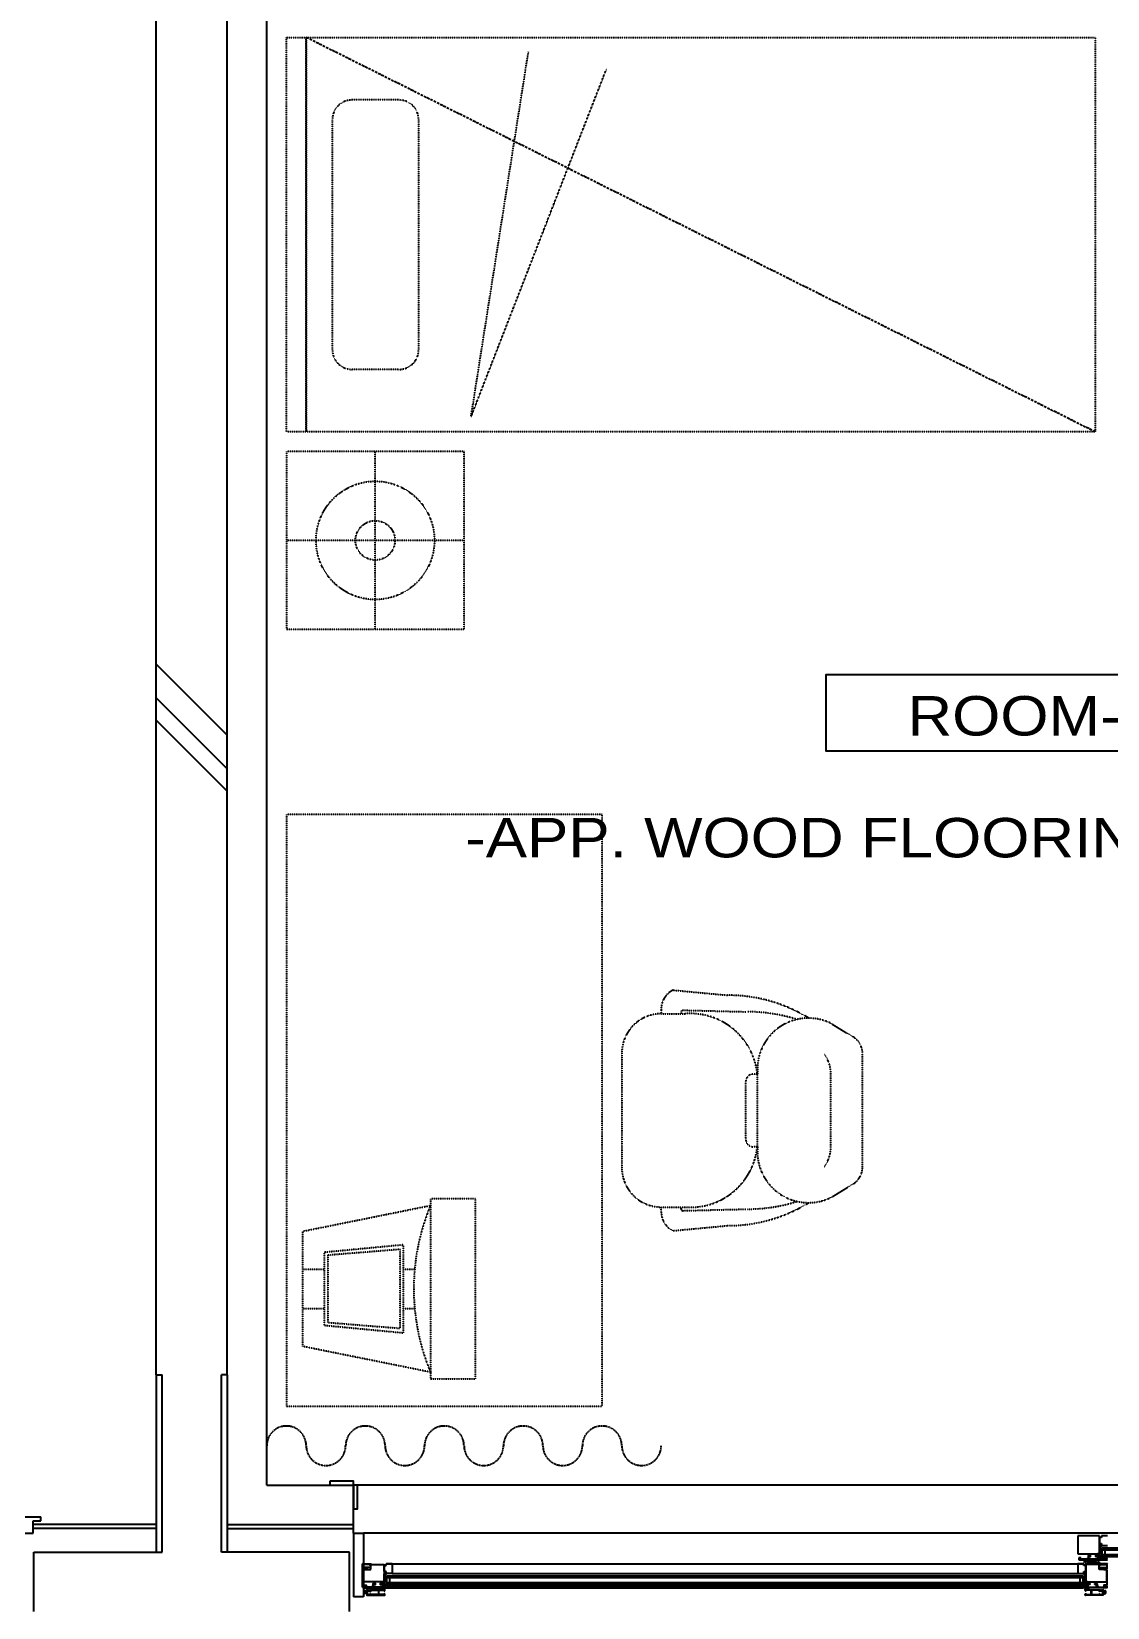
# Model space of a CAD drawing. Header units: inches. Extents: x 58 to 28157, y 27 to 25596.
# Drawn here: x 2852 to 5579, y 9343 to 13338 of the extents above; entities that cross this region are included whole.
import ezdxf
from ezdxf.enums import TextEntityAlignment as Align

# ---------------------------------------------------------------- set-up
doc = ezdxf.new("R2010")
doc.units = ezdxf.units.IN
doc.header["$MEASUREMENT"] = 0
doc.linetypes.add('ACAD_ISO10W100', pattern=[18.5, 12, -3, 0.5, -3])
doc.linetypes.add('HIDDEN', pattern=[2, 1, -1])
for name, color, linetype in [('7', 7, 'Continuous'), ('9', 9, 'Continuous'), ('CONC', 2, 'Continuous'), ('DOOR', 4, 'Continuous'), ('ele', 7, 'Continuous'), ('ETC', 1, 'HIDDEN'), ('FIN', 6, 'Continuous'), ('FUR', 11, 'HIDDEN'), ('FURNI', 7, 'HIDDEN'), ('TEXT', 3, 'Continuous'), ('문', 4, 'Continuous'), ('창문', 4, 'Continuous')]:
    doc.layers.add(name, color=color, linetype=linetype)
doc.styles.add('GHS', font='Dotum.ttf')

msp = doc.modelspace()

# ---------------------------------------------------------------- linework, layer by layer
at = {"layer": '7'}
msp.add_lwpolyline([(5883.1, 11513.7), (4866.3, 11513.7), (4866.3, 11708.7), (4866.3, 11708.7), (5883.1, 11708.7)], close=True, dxfattribs=at)
at = {"layer": '9'}
for p, q in [((3348.1, 11554.2), (3168.1, 11734.2)), ((3348.1, 11469.1), (3168.1, 11649.1)), ((3348.1, 11412.5), (3168.1, 11592.5)), ((3168.1, 9933.3), (3168.1, 9483.3)), ((3348.1, 9933.3), (3348.1, 9483.3)), ((3168.1, 9553.3), (2855.6, 9553.3)), ((3348.1, 9553.3), (3668.1, 9553.3)), ((3168.1, 9543.3), (2855.6, 9543.3)), ((3348.1, 9543.3), (3668.1, 9543.3))]:
    msp.add_line(p, q, dxfattribs=at)
at = {"layer": 'CONC', "linetype": 'Continuous'}
for p, q in [((3168.1, 9933.3), (3168.1, 13523.3)), ((3348.1, 9933.3), (3348.1, 13523.3)), ((3168.1, 9933.3), (3183.1, 9933.3)), ((3183.1, 9483.3), (3183.1, 9933.3)), ((3348.1, 9933.3), (3333.1, 9933.3)), ((3333.1, 9483.3), (3333.1, 9933.3)), ((2858.1, 9333.3), (2858.1, 9483.3)), ((3658.1, 9333.3), (3658.1, 9483.3))]:
    msp.add_line(p, q, dxfattribs=at)
at = {"layer": 'CONC'}
for p, q in [((2858.1, 9483.3), (3183.1, 9483.3)), ((3658.1, 9483.3), (3333.1, 9483.3))]:
    msp.add_line(p, q, dxfattribs=at)
at = {"layer": 'DOOR', "color": 4}
for points in [[(3608.1, 9663.3), (3608.1, 9653.3), (3668.1, 9653.3), (3668.1, 9663.3)], [(3668.1, 9593.3), (3678.1, 9593.3), (3678.1, 9653.3), (3668.1, 9653.3)]]:
    msp.add_lwpolyline(points, close=True, dxfattribs=at)
at = {"layer": 'ele'}
msp.add_line((6638.1, 9653.3), (3678.1, 9653.3), dxfattribs=at)
at = {"layer": 'ETC', "color": 1}
msp.add_lwpolyline([(3448.1, 9753.3, -1), (3548.1, 9753.3, 1), (3648.1, 9753.3, -1), (3748.1, 9753.3, 1), (3848.1, 9753.3, -1), (3948.1, 9753.3, 1), (4048.1, 9753.3, -1), (4148.1, 9753.3, 1), (4248.1, 9753.3, -1), (4348.1, 9753.3, 1), (4448.1, 9753.3, 1)], format="xyb", dxfattribs=at)
at = {"layer": 'FIN'}
for p, q in [((3448.1, 9653.3), (3448.1, 13373.3)), ((3448.1, 9653.3), (3668.1, 9653.3)), ((3668.1, 9531.3), (3668.1, 9653.3))]:
    msp.add_line(p, q, dxfattribs=at)
at = {"layer": 'FUR', "color": 1, "ltscale": 0.5}
for p, q in [((3965.9, 12361.3), (4111.4, 13287)), ((3965.9, 12361.3), (4309.2, 13243.2)), ((3783.2, 13164.8), (3664.4, 13164.8)), ((3614.4, 12531.7), (3614.4, 13114.8)), ((3833.2, 12531.7), (3833.2, 13114.8)), ((3783.2, 12481.7), (3664.4, 12481.7)), ((3723.1, 11823.3), (3723.1, 12273.3)), ((3948.1, 12048.3), (3498.1, 12048.3)), ((4478.1, 10908.3), (4616.1, 10895.3)), ((4448.1, 10858.3), (4448.1, 10848.3)), ((4448.1, 10848.3), (4508.1, 10848.3)), ((4498.1, 10852.6), (4498.1, 10848.3)), ((4502, 10857.4), (4662.2, 10853.4)), ((4877, 10824.6), (4934.1, 10789.9)), ((4348.1, 10748.3), (4348.1, 10458.3)), ((4958.1, 10459.4), (4958.1, 10747.2)), ((4662.1, 10530.9), (4662.1, 10675.6)), ((4692.1, 10695.6), (4682.1, 10695.6)), ((4692.1, 10510.9), (4692.1, 10695.6)), ((4878.1, 10514.3), (4878.1, 10692.3)), ((4692.1, 10510.9), (4682.1, 10510.9)), ((4877, 10381.9), (4934.1, 10416.7)), ((4448.1, 10348.3), (4448.1, 10358.3)), ((4448.1, 10358.3), (4508.1, 10358.3)), ((4498.1, 10354), (4498.1, 10358.3)), ((4502, 10349.1), (4662.2, 10353.1)), ((4478.1, 10298.3), (4616.1, 10311.3)), ((3539.3, 10200.8), (3593.5, 10200.8)), ((3795, 10200.8), (3823.8, 10200.8)), ((3539.3, 10101.3), (3593.5, 10101.3)), ((3795, 10101.3), (3823.8, 10101.3))]:
    msp.add_line(p, q, dxfattribs=at)
for points in [[(3498.1, 12323.3), (3498.1, 13323.3), (3548.1, 13323.3), (3548.1, 12323.3)], [(3548.1, 13323.3), (5548.1, 13323.3), (5548.1, 12323.3), (3548.1, 12323.3)], [(3948.1, 11823.3), (3948.1, 12273.3), (3498.1, 12273.3), (3498.1, 11823.3)], [(3498.1, 11353.3), (3498.1, 9853.3), (4298.1, 9853.3), (4298.1, 11353.3)], [(3863.1, 10379), (3863.1, 9923), (3977.1, 9923), (3977.1, 10379)], [(3795, 10262.5), (3593.5, 10243.4), (3593.5, 10058.7), (3795, 10039.5)], [(3785.9, 10250.9), (3602.6, 10236.2), (3602.6, 10065.8), (3785.9, 10051.1)]]:
    msp.add_lwpolyline(points, close=True, dxfattribs=at)
msp.add_lwpolyline([(3863.1, 9939.7), (3539.3, 10005.1), (3539.3, 10297), (3863.1, 10362.4)], dxfattribs=at)
for radius in [150, 50]:
    msp.add_circle((3723.1, 12048.3), radius, dxfattribs=at)
for centre, radius, start, end in [((3664.4, 13114.8), 50, 90, 180), ((3783.2, 13114.8), 50, 0, 90), ((3664.4, 12531.7), 50, 180, 270), ((3783.2, 12531.7), 50, 270, 0), ((4500.8, 10860.6), 52.8, 115.4922, 182.5802), ((4617.5, 10506.5), 388.8, 58.2888, 90.2074), ((4448.1, 10748.3), 100, 90, 180), ((4503.1, 10852.6), 5, 88.2759, 180), ((4521.7, 10678.1), 170.7, 5.8834, 94.5751), ((4666.8, 10439.3), 414, 72.4, 90.0981), ((4821.2, 10707.6), 129.6, 64.5277, 185.2851), ((4908.1, 10747.2), 50, 0, 58.6894), ((4796.2, 10695.8), 81.9, 357.541, 37.3766), ((4682.1, 10675.6), 20, 90, 180), ((4521.7, 10528.4), 170.7, 265.4249, 354.1166), ((4682.1, 10530.9), 20, 180, 270), ((4821.2, 10499), 129.6, 174.7149, 295.4723), ((4796.2, 10510.8), 81.9, 322.6234, 2.459), ((4448.1, 10458.3), 100, 180, 270), ((4908.1, 10459.4), 50, 301.3106, 0), ((4369.7, 10151), 548.9, 157.3547, 202.6453), ((4500.8, 10345.9), 52.8, 177.4198, 244.5078), ((4503.1, 10354), 5, 180, 271.7241), ((4617.5, 10700.1), 388.8, 269.7926, 301.7112), ((4666.8, 10767.2), 414, 269.9019, 287.6)]:
    msp.add_arc(centre, radius, start, end, dxfattribs=at)
at = {"layer": 'FURNI', "color": 1, "linetype": 'ACAD_ISO10W100', "ltscale": 0.5}
msp.add_line((5548.1, 12323.3), (3548.1, 13323.3), dxfattribs=at)
at = {"layer": '문', "color": 7}
for p, q in [((3668.1, 9531.3), (3668.1, 9370.3)), ((3668.1, 9531.3), (3693.1, 9531.3)), ((3693.1, 9531.3), (3693.1, 9370.3)), ((6629.1, 9531.3), (3693.1, 9531.3)), ((3693.1, 9370.3), (3668.1, 9370.3)), ((3692.6, 9370.3), (3688.6, 9370.3))]:
    msp.add_line(p, q, dxfattribs=at)
at = {"layer": '문', "color": 8}
for p, q in [((5504.1, 9525.3), (5504.1, 9479.3)), ((5559.1, 9525.3), (5504.1, 9525.3)), ((5559.1, 9479.3), (5559.1, 9525.3)), ((5559.1, 9520.3), (5559.1, 9505.3)), ((5564.1, 9520.3), (5559.1, 9520.3)), ((5564.1, 9525.3), (5564.1, 9520.3)), ((5579.1, 9525.3), (5564.1, 9525.3)), ((5504.1, 9479.2), (5504.1, 9479.3)), ((5504.1, 9479.3), (5559.1, 9479.3)), ((5506.1, 9469.3), (5506.1, 9464.3)), ((5511.6, 9469.3), (5506.1, 9469.3)), ((5511.6, 9467.8), (5511.6, 9469.3)), ((5530.1, 9469.3), (5528.6, 9469.3)), ((5528.6, 9469.3), (5528.6, 9467.8)), ((5530.1, 9473.8), (5530.1, 9469.3)), ((5536.1, 9474.8), (5531.1, 9474.8)), ((5531.6, 9465.8), (5531.6, 9473.2)), ((5531.6, 9473.2), (5534.6, 9473.2)), ((5534.6, 9473.2), (5534.6, 9472.8)), ((5534.6, 9472.8), (5536.1, 9472.8)), ((5536.6, 9473.3), (5536.6, 9474.3)), ((5548.6, 9474.3), (5548.6, 9473.3)), ((5553.6, 9474.8), (5549.1, 9474.8)), ((5549.1, 9472.8), (5550.6, 9472.8)), ((5550.6, 9473.2), (5553.1, 9473.2)), ((5550.6, 9472.8), (5550.6, 9473.2)), ((5553.6, 9478.3), (5553.6, 9474.8)), ((5553.6, 9472.7), (5553.6, 9465.8)), ((5558.6, 9479.3), (5554.6, 9479.3)), ((5555.1, 9477.8), (5558.6, 9477.8)), ((5555.1, 9469.3), (5555.1, 9477.8)), ((5556.6, 9469.3), (5555.1, 9469.3)), ((5556.3, 9477.8), (5560.1, 9477.8)), ((5556.3, 9476.7), (5556.3, 9477.8)), ((5556.6, 9467.8), (5556.6, 9469.3)), ((5559.4, 9475.5), (5556.7, 9476.2)), ((5559.1, 9480.2), (5558.1, 9479.3)), ((5559.1, 9505.3), (5564.1, 9505.3)), ((5559.1, 9480.3), (5559.1, 9499.8)), ((5559.1, 9478.3), (5559.1, 9478.8)), ((5559.6, 9500.3), (5563.6, 9500.3)), ((5560.1, 9479.8), (5559.6, 9479.8)), ((5560.1, 9477.8), (5560.1, 9479.8)), ((5560.1, 9469.8), (5560.1, 9474.5)), ((5564.1, 9465.8), (5560.1, 9469.8)), ((5564.1, 9498.8), (5561.1, 9495.8)), ((5561.1, 9495.8), (5561.1, 9492.8)), ((5561.1, 9492.8), (5564.1, 9489.8)), ((5564.1, 9488.8), (5561.1, 9485.8)), ((5561.1, 9485.8), (5561.1, 9482.8)), ((5561.1, 9482.8), (5564.1, 9479.8)), ((5564.1, 9505.3), (5564.1, 9500.3)), ((5564.1, 9500.3), (5579.1, 9500.3)), ((5564.1, 9499.8), (5564.1, 9498.8)), ((5564.1, 9489.8), (5564.1, 9488.8)), ((5564.1, 9479.8), (5564.1, 9468.8)), ((5564.1, 9468.8), (5564.9, 9467.8)), ((5565.6, 9494.3), (6563.1, 9494.3)), ((5565.6, 9472.3), (5565.6, 9494.3)), ((5565.6, 9489.3), (6563.1, 9489.3)), ((5565.6, 9477.3), (6563.1, 9477.3)), ((5565.6, 9472.3), (6563.1, 9472.3)), ((5573.6, 9477.3), (5573.6, 9489.3)), ((5573.6, 9469.3), (5573.6, 9467.8)), ((5579.1, 9469.3), (5573.6, 9469.3)), ((3691.1, 9394.8), (3691.1, 9453.8)), ((3691.6, 9454.3), (3711.8, 9454.3)), ((3693.1, 9452), (3693.1, 9441.6)), ((3693.1, 9408.3), (3693.1, 9439.3)), ((3693.1, 9439.3), (3712.1, 9439.3)), ((3693.1, 9439), (3693.1, 9400.1)), ((3693.2, 9443.8), (3695.2, 9441.8)), ((3709.8, 9452.3), (3693.4, 9452.3)), ((3693.4, 9441.3), (3697.3, 9441.3)), ((3699.3, 9439.3), (3693.4, 9439.3)), ((3712.1, 9444.7), (3693.6, 9444.7)), ((3695.6, 9441.7), (3696.6, 9441.7)), ((3698.1, 9443.1), (3700.6, 9443.1)), ((3701.6, 9442.1), (3701.6, 9439.3)), ((3701.6, 9439.3), (3712.1, 9439.3)), ((3710.1, 9449.6), (3710.1, 9452)), ((3711.8, 9449.3), (3710.4, 9449.3)), ((3712.1, 9452.3), (3746.1, 9452.3)), ((3712.1, 9439.3), (3712.1, 9452.3)), ((3712.1, 9439.3), (3712.1, 9444.7)), ((3723.1, 9452.3), (3746.1, 9452.3)), ((3746.1, 9452.3), (3746.1, 9453.3)), ((3746.1, 9452.3), (3746.1, 9408.3)), ((3746.1, 9434.3), (3746.1, 9449.3)), ((3746.1, 9449.3), (3751.1, 9449.3)), ((3751.1, 9434.3), (3746.1, 9434.3)), ((3746.1, 9409.3), (3746.1, 9428.8)), ((3746.6, 9429.3), (3750.6, 9429.3)), ((3751.1, 9454.3), (3766.1, 9454.3)), ((3766.1, 9454.3), (3751.1, 9454.3)), ((3751.1, 9449.3), (3751.1, 9454.3)), ((3751.1, 9429.3), (3751.1, 9434.3)), ((3766.1, 9429.3), (3751.1, 9429.3)), ((3751.1, 9428.8), (3751.1, 9427.8)), ((3766.1, 9454.3), (3766.1, 9429.3)), ((3766.1, 9454.3), (5504.1, 9454.3)), ((3766.1, 9429.3), (5504.1, 9429.3)), ((5519.1, 9454.3), (5504.1, 9454.3)), ((5504.1, 9454.3), (5519.1, 9454.3)), ((5504.1, 9454.3), (5504.1, 9429.3)), ((5504.1, 9429.3), (5519.1, 9429.3)), ((5506.1, 9464.3), (5579.1, 9464.3)), ((5507.6, 9467.8), (5511.6, 9467.8)), ((5507.6, 9465.8), (5507.6, 9467.8)), ((5530.1, 9465.8), (5507.6, 9465.8)), ((5519.1, 9449.3), (5519.1, 9454.3)), ((5524.1, 9449.3), (5519.1, 9449.3)), ((5519.1, 9434.3), (5524.1, 9434.3)), ((5519.1, 9429.3), (5519.1, 9434.3)), ((5519.1, 9428.8), (5519.1, 9427.8)), ((5523.6, 9429.3), (5519.6, 9429.3)), ((5521.1, 9464.3), (5522.6, 9464.3)), ((5521.1, 9457.3), (5521.1, 9464.3)), ((5523.6, 9457.3), (5521.1, 9457.3)), ((5522.6, 9464.3), (5522.6, 9462.3)), ((5522.6, 9462.3), (5530.1, 9462.3)), ((5530.6, 9459.8), (5522.6, 9459.8)), ((5522.6, 9459.8), (5522.6, 9458.3)), ((5522.6, 9458.3), (5523.6, 9458.3)), ((5524.1, 9452.3), (5524.1, 9453.3)), ((5547.1, 9452.3), (5524.1, 9452.3)), ((5558.1, 9452.3), (5524.1, 9452.3)), ((5524.1, 9452.3), (5524.1, 9408.3)), ((5524.1, 9434.3), (5524.1, 9449.3)), ((5524.1, 9409.3), (5524.1, 9428.8)), ((5525.1, 9454.3), (5546.1, 9454.3)), ((5528.6, 9467.8), (5530.1, 9467.8)), ((5529.6, 9458.3), (5530.6, 9458.3)), ((5536.5, 9456), (5529.6, 9457.3)), ((5530.1, 9467.8), (5530.1, 9465.8)), ((5530.1, 9462.3), (5532.1, 9464.3)), ((5530.6, 9458.3), (5530.6, 9459.8)), ((5553.6, 9465.8), (5531.6, 9465.8)), ((5532.1, 9464.3), (5555.1, 9464.3)), ((5532.1, 9461.3), (5532.1, 9460)), ((5532.8, 9459.1), (5536.9, 9457.8)), ((5554.1, 9462.3), (5533.1, 9462.3)), ((5534.1, 9460), (5534.1, 9460.6)), ((5534.1, 9460.6), (5542.7, 9460.6)), ((5542.3, 9458.7), (5534.1, 9460)), ((5545.1, 9456), (5536.5, 9456)), ((5536.9, 9457.8), (5545.1, 9456.6)), ((5546.4, 9457.5), (5542.3, 9458.7)), ((5542.7, 9460.6), (5549.6, 9459.3)), ((5545.1, 9456.6), (5545.1, 9456)), ((5547.1, 9455.3), (5547.1, 9456.5)), ((5549.1, 9454.3), (5547.1, 9452.3)), ((5549.6, 9458.3), (5548.6, 9458.3)), ((5548.6, 9458.3), (5548.6, 9456.8)), ((5548.6, 9456.8), (5556.6, 9456.8)), ((5556.6, 9454.3), (5549.1, 9454.3)), ((5555.1, 9467.8), (5556.6, 9467.8)), ((5555.1, 9465.8), (5555.1, 9467.8)), ((5577.6, 9465.8), (5555.1, 9465.8)), ((5555.1, 9464.3), (5555.1, 9463.3)), ((5555.6, 9459.3), (5558.1, 9459.3)), ((5556.6, 9458.3), (5555.6, 9458.3)), ((5556.6, 9456.8), (5556.6, 9458.3)), ((5556.6, 9452.3), (5556.6, 9454.3)), ((5558.1, 9452.3), (5556.6, 9452.3)), ((5558.1, 9459.3), (5558.1, 9452.3)), ((5558.1, 9454), (5558.1, 9449.6)), ((5558.1, 9439.3), (5558.1, 9452.3)), ((5558.1, 9444.7), (5576.6, 9444.7)), ((5558.1, 9439.3), (5558.1, 9444.7)), ((5577.1, 9439.3), (5558.1, 9439.3)), ((5568.6, 9439.3), (5558.1, 9439.3)), ((5578.6, 9454.3), (5558.4, 9454.3)), ((5558.4, 9449.3), (5559.8, 9449.3)), ((5560.1, 9449.6), (5560.1, 9452)), ((5560.4, 9452.3), (5576.8, 9452.3)), ((5574.3, 9465.8), (5564.1, 9465.8)), ((5564.9, 9467.8), (5568.8, 9467.8)), ((5568.6, 9442.1), (5568.6, 9439.3)), ((5568.8, 9467.8), (5569.1, 9467.5)), ((5569.1, 9467.5), (5574.8, 9467.5)), ((5572.1, 9443.1), (5569.6, 9443.1)), ((5570.9, 9439.3), (5576.8, 9439.3)), ((5576.8, 9441.3), (5572.9, 9441.3)), ((5573.6, 9467.8), (5577.6, 9467.8)), ((5574.6, 9441.7), (5573.6, 9441.7)), ((5577, 9443.8), (5575, 9441.8)), ((5575.1, 9467.2), (5575.1, 9466.6)), ((5577.1, 9452), (5577.1, 9441.6)), ((5577.1, 9408.3), (5577.1, 9439.3)), ((5577.1, 9439), (5577.1, 9400.1)), ((5577.6, 9467.8), (5577.6, 9465.8)), ((3693.1, 9393.3), (3692.6, 9393.3)), ((3746.1, 9408.3), (3693.1, 9408.3)), ((3693.1, 9398.3), (3693.1, 9393.3)), ((3698.6, 9398.3), (3693.1, 9398.3)), ((3693.1, 9398), (3693.1, 9393.3)), ((3693.1, 9393.3), (3766.1, 9393.3)), ((3693.4, 9399.8), (3700, 9399.8)), ((3698.5, 9398.3), (3693.4, 9398.3)), ((3694.6, 9396.8), (3698.6, 9396.8)), ((3694.6, 9394.8), (3694.6, 9396.8)), ((3717.1, 9394.8), (3694.6, 9394.8)), ((3698.6, 9396.8), (3698.6, 9398.3)), ((3698.8, 9397.2), (3698.8, 9398)), ((3700, 9396.9), (3699.1, 9396.9)), ((3700.3, 9399.5), (3700.3, 9397.2)), ((3705, 9388.3), (3702.1, 9388.3)), ((3738.1, 9388.3), (3710, 9388.3)), ((3715.6, 9398.3), (3715.6, 9396.8)), ((3717.1, 9398.3), (3715.6, 9398.3)), ((3715.6, 9396.8), (3717.1, 9396.8)), ((3717.1, 9402.8), (3717.1, 9398.3)), ((3717.1, 9396.8), (3717.1, 9394.8)), ((3723.1, 9403.8), (3718.1, 9403.8)), ((3718.6, 9402.2), (3721.6, 9402.2)), ((3718.6, 9394.8), (3718.6, 9402.2)), ((3740.6, 9394.8), (3718.6, 9394.8)), ((3721.6, 9402.2), (3721.6, 9401.8)), ((3721.6, 9401.8), (3723.1, 9401.8)), ((3723.6, 9402.3), (3723.6, 9403.3)), ((3735.6, 9403.3), (3735.6, 9402.3)), ((3740.6, 9403.8), (3736.1, 9403.8)), ((3736.1, 9401.8), (3737.6, 9401.8)), ((3737.6, 9401.8), (3737.6, 9402.2)), ((3737.6, 9402.2), (3740.1, 9402.2)), ((3738.6, 9389.8), (3738.6, 9388.8)), ((3740.6, 9390.3), (3739.1, 9390.3)), ((3739.6, 9388.3), (3739.6, 9389.3)), ((3739.6, 9389.3), (3740.6, 9389.3)), ((3746.6, 9388.3), (3739.6, 9388.3)), ((3740.6, 9407.3), (3740.6, 9403.8)), ((3740.6, 9401.7), (3740.6, 9394.8)), ((3745.6, 9408.3), (3741.6, 9408.3)), ((3742.1, 9398.3), (3742.1, 9406.8)), ((3742.1, 9406.8), (3745.6, 9406.8)), ((3743.6, 9398.3), (3742.1, 9398.3)), ((3742.1, 9396.8), (3743.6, 9396.8)), ((3742.1, 9394.8), (3742.1, 9396.8)), ((3764.6, 9394.8), (3742.1, 9394.8)), ((3743.3, 9406.8), (3747.1, 9406.8)), ((3743.3, 9405.7), (3743.3, 9406.8)), ((3743.6, 9396.8), (3743.6, 9398.3)), ((3746.4, 9404.5), (3743.7, 9405.2)), ((3747.1, 9390.3), (3745.6, 9390.3)), ((3745.6, 9389.3), (3746.6, 9389.3)), ((3746.1, 9407.3), (3746.1, 9407.8)), ((3747.1, 9408.8), (3746.6, 9408.8)), ((3746.6, 9389.3), (3746.6, 9388.3)), ((3747.1, 9406.8), (3747.1, 9408.8)), ((3747.1, 9398.8), (3747.1, 9403.5)), ((3751.1, 9394.8), (3747.1, 9398.8)), ((3747.6, 9387), (3747.6, 9389.8)), ((3751.1, 9427.8), (3748.1, 9424.8)), ((3748.1, 9424.8), (3748.1, 9421.8)), ((3748.1, 9421.8), (3751.1, 9418.8)), ((3751.1, 9417.8), (3748.1, 9414.8)), ((3748.1, 9414.8), (3748.1, 9411.8)), ((3748.1, 9411.8), (3751.1, 9408.8)), ((3751.1, 9418.8), (3751.1, 9417.8)), ((3751.1, 9408.8), (3751.1, 9397.8)), ((3751.1, 9397.8), (3751.9, 9396.8)), ((3761.3, 9394.8), (3751.1, 9394.8)), ((3751.9, 9396.8), (3755.8, 9396.8)), ((3752.3, 9401.3), (3752.3, 9423.3)), ((3752.3, 9423.3), (5517.9, 9423.3)), ((5517.9, 9418.3), (3752.3, 9418.3)), ((3752.3, 9406.3), (5517.9, 9406.3)), ((3752.3, 9401.3), (5517.9, 9401.3)), ((3755.8, 9396.8), (3756.1, 9396.5)), ((3756.1, 9396.5), (3761.8, 9396.5)), ((3760.3, 9406.3), (3760.3, 9418.3)), ((3766.1, 9398.3), (3760.6, 9398.3)), ((3760.6, 9398.3), (3760.6, 9396.8)), ((3760.6, 9396.8), (3764.6, 9396.8)), ((3762.1, 9396.2), (3762.1, 9395.6)), ((3764.6, 9396.8), (3764.6, 9394.8)), ((3766.1, 9393.3), (3766.1, 9398.3)), ((3766.1, 9398.3), (5517.9, 9398.3)), ((3766.1, 9393.3), (5517.9, 9393.3)), ((5504.1, 9398.3), (5509.6, 9398.3)), ((5504.1, 9393.3), (5504.1, 9398.3)), ((5577.1, 9393.3), (5504.1, 9393.3)), ((5505.6, 9396.8), (5505.6, 9394.8)), ((5509.6, 9396.8), (5505.6, 9396.8)), ((5505.6, 9394.8), (5528.1, 9394.8)), ((5508.1, 9396.2), (5508.1, 9395.6)), ((5514.1, 9396.5), (5508.4, 9396.5)), ((5509, 9394.8), (5519.1, 9394.8)), ((5509.6, 9398.3), (5509.6, 9396.8)), ((5509.9, 9406.3), (5509.9, 9418.3)), ((5514.4, 9396.8), (5514.1, 9396.5)), ((5518.3, 9396.8), (5514.4, 9396.8)), ((5517.9, 9401.3), (5517.9, 9423.3)), ((5519.1, 9397.8), (5518.3, 9396.8)), ((5519.1, 9427.8), (5522.1, 9424.8)), ((5522.1, 9421.8), (5519.1, 9418.8)), ((5519.1, 9418.8), (5519.1, 9417.8)), ((5519.1, 9417.8), (5522.1, 9414.8)), ((5522.1, 9411.8), (5519.1, 9408.8)), ((5519.1, 9408.8), (5519.1, 9397.8)), ((5519.1, 9394.8), (5523.1, 9398.8)), ((5522.1, 9424.8), (5522.1, 9421.8)), ((5522.1, 9414.8), (5522.1, 9411.8)), ((5522.6, 9387), (5522.6, 9389.8)), ((5523.1, 9408.8), (5523.6, 9408.8)), ((5523.1, 9406.8), (5523.1, 9408.8)), ((5526.9, 9406.8), (5523.1, 9406.8)), ((5523.1, 9398.8), (5523.1, 9403.5)), ((5523.1, 9390.3), (5524.6, 9390.3)), ((5524.6, 9389.3), (5523.6, 9389.3)), ((5523.6, 9389.3), (5523.6, 9388.3)), ((5523.6, 9388.3), (5530.6, 9388.3)), ((5523.8, 9404.5), (5526.5, 9405.2)), ((5524.1, 9408.3), (5577.1, 9408.3)), ((5524.1, 9407.3), (5524.1, 9407.8)), ((5524.6, 9408.3), (5528.6, 9408.3)), ((5528.1, 9406.8), (5524.6, 9406.8)), ((5526.6, 9398.3), (5528.1, 9398.3)), ((5526.6, 9396.8), (5526.6, 9398.3)), ((5528.1, 9396.8), (5526.6, 9396.8)), ((5526.9, 9405.7), (5526.9, 9406.8)), ((5528.1, 9398.3), (5528.1, 9406.8)), ((5528.1, 9394.8), (5528.1, 9396.8)), ((5529.6, 9407.3), (5529.6, 9403.8)), ((5529.6, 9403.8), (5534.1, 9403.8)), ((5529.6, 9401.7), (5529.6, 9394.8)), ((5529.6, 9394.8), (5551.6, 9394.8)), ((5529.6, 9390.3), (5531.1, 9390.3)), ((5530.6, 9389.3), (5529.6, 9389.3)), ((5532.6, 9402.2), (5530.1, 9402.2)), ((5530.6, 9388.3), (5530.6, 9389.3)), ((5531.6, 9389.8), (5531.6, 9388.8)), ((5532.1, 9388.3), (5560.2, 9388.3)), ((5532.6, 9401.8), (5532.6, 9402.2)), ((5534.1, 9401.8), (5532.6, 9401.8)), ((5534.6, 9403.3), (5534.6, 9402.3)), ((5546.6, 9402.3), (5546.6, 9403.3)), ((5547.1, 9403.8), (5552.1, 9403.8)), ((5548.6, 9401.8), (5547.1, 9401.8)), ((5551.6, 9402.2), (5548.6, 9402.2)), ((5548.6, 9402.2), (5548.6, 9401.8)), ((5551.6, 9394.8), (5551.6, 9402.2)), ((5553.1, 9402.8), (5553.1, 9398.3)), ((5553.1, 9398.3), (5554.6, 9398.3)), ((5553.1, 9396.8), (5553.1, 9394.8)), ((5554.6, 9396.8), (5553.1, 9396.8)), ((5553.1, 9394.8), (5575.6, 9394.8)), ((5554.6, 9398.3), (5554.6, 9396.8)), ((5565.2, 9388.3), (5568.1, 9388.3)), ((5569.9, 9399.5), (5569.9, 9397.2)), ((5576.8, 9399.8), (5570.2, 9399.8)), ((5570.2, 9396.9), (5571.1, 9396.9)), ((5571.4, 9397.2), (5571.4, 9398)), ((5571.6, 9398.3), (5577.1, 9398.3)), ((5571.6, 9396.8), (5571.6, 9398.3)), ((5575.6, 9396.8), (5571.6, 9396.8)), ((5571.7, 9398.3), (5576.8, 9398.3)), ((5575.6, 9394.8), (5575.6, 9396.8)), ((5577.1, 9398.3), (5577.1, 9393.3)), ((5577.1, 9398), (5577.1, 9393.3)), ((5577.1, 9393.3), (5577.6, 9393.3)), ((3696.1, 9384.8), (3696.1, 9379.8)), ((3701.1, 9385.3), (3696.6, 9385.3)), ((3697.4, 9381.3), (3697.4, 9383.5)), ((3698.1, 9381.3), (3697.4, 9381.3)), ((3697.9, 9384), (3701.1, 9384)), ((3698.1, 9379.8), (3698.1, 9381.3)), ((3700.9, 9381.3), (3700.9, 9379.5)), ((3701.6, 9381.3), (3700.9, 9381.3)), ((3701.6, 9387.8), (3701.6, 9385.8)), ((3701.6, 9383.5), (3701.6, 9381.3)), ((3701.6, 9378.8), (3701.6, 9375.2)), ((3702.1, 9374.7), (3747.1, 9374.7)), ((3702.9, 9376.5), (3702.9, 9384.1)), ((3703.4, 9384.6), (3711.5, 9384.6)), ((3710.2, 9376), (3703.4, 9376)), ((3704, 9386.4), (3704, 9386.8)), ((3704.5, 9387.3), (3705, 9387.3)), ((3710.5, 9385.9), (3704.5, 9385.9)), ((3710, 9387.3), (3710.5, 9387.3)), ((3710.7, 9377), (3710.7, 9376.5)), ((3711, 9386.8), (3711, 9386.4)), ((3711.5, 9377.5), (3711.2, 9377.5)), ((3712, 9385.1), (3712, 9386.5)), ((3712, 9376.5), (3712, 9377)), ((3712.5, 9387), (3730.8, 9387)), ((3730.8, 9376), (3712.5, 9376)), ((3731.3, 9386.5), (3731.3, 9376.5)), ((3732.6, 9376.5), (3732.6, 9386.5)), ((3733.1, 9387), (3745.3, 9387)), ((3745.3, 9376), (3733.1, 9376)), ((3745.8, 9386.5), (3745.8, 9385.5)), ((3745.8, 9377.5), (3745.8, 9376.5)), ((3746.3, 9385), (3746.6, 9385)), ((3746.6, 9378), (3746.3, 9378)), ((3747.1, 9387), (3747.6, 9387)), ((3747.1, 9385.5), (3747.1, 9387)), ((3747.1, 9376.5), (3747.1, 9377.5)), ((3747.6, 9375.2), (3747.6, 9376)), ((5523.1, 9387), (5522.6, 9387)), ((5522.6, 9375.2), (5522.6, 9376)), ((5523.1, 9385.5), (5523.1, 9387)), ((5523.1, 9376.5), (5523.1, 9377.5)), ((5568.1, 9374.7), (5523.1, 9374.7)), ((5523.9, 9385), (5523.6, 9385)), ((5523.6, 9378), (5523.9, 9378)), ((5524.4, 9386.5), (5524.4, 9385.5)), ((5524.4, 9377.5), (5524.4, 9376.5)), ((5537.1, 9387), (5524.9, 9387)), ((5524.9, 9376), (5537.1, 9376)), ((5537.6, 9376.5), (5537.6, 9386.5)), ((5538.9, 9386.5), (5538.9, 9376.5)), ((5557.7, 9387), (5539.4, 9387)), ((5539.4, 9376), (5557.7, 9376)), ((5558.2, 9385.1), (5558.2, 9386.5)), ((5558.2, 9376.5), (5558.2, 9377)), ((5566.8, 9384.6), (5558.7, 9384.6)), ((5558.7, 9377.5), (5559, 9377.5)), ((5559.2, 9386.8), (5559.2, 9386.4)), ((5559.5, 9377), (5559.5, 9376.5)), ((5560.2, 9387.3), (5559.7, 9387.3)), ((5559.7, 9385.9), (5565.7, 9385.9)), ((5560, 9376), (5566.8, 9376)), ((5565.7, 9387.3), (5565.2, 9387.3)), ((5566.2, 9386.4), (5566.2, 9386.8)), ((5567.3, 9376.5), (5567.3, 9384.1)), ((5568.6, 9387.8), (5568.6, 9385.8)), ((5568.6, 9383.5), (5568.6, 9381.3)), ((5568.6, 9381.3), (5569.3, 9381.3)), ((5568.6, 9378.8), (5568.6, 9375.2)), ((5569.1, 9385.3), (5573.6, 9385.3)), ((5572.3, 9384), (5569.1, 9384)), ((5569.3, 9381.3), (5569.3, 9379.5)), ((5572.1, 9381.3), (5572.8, 9381.3)), ((5572.1, 9379.8), (5572.1, 9381.3)), ((5572.8, 9381.3), (5572.8, 9383.5)), ((5574.1, 9384.8), (5574.1, 9379.8))]:
    msp.add_line(p, q, dxfattribs=at)
at = {"layer": '문', "color": 8, "linetype": 'Continuous'}
for p, q in [((3746.1, 9452), (3745.8, 9452.3)), ((5524.1, 9452), (5524.4, 9452.3))]:
    msp.add_line(p, q, dxfattribs=at)
at = {"layer": '문', "color": 8}
for centre, radius, start, end in [((5531.1, 9473.8), 1, 90, 180), ((5536.1, 9474.3), 0.5, 0, 90), ((5536.1, 9473.3), 0.5, 270, 0), ((5549.1, 9474.3), 0.5, 90, 180), ((5549.1, 9473.3), 0.5, 180, 270), ((5553.1, 9472.7), 0.5, 0, 90), ((5554.6, 9478.3), 1, 90, 180), ((5556.8, 9476.7), 0.5, 180, 255.2564), ((5558.6, 9478.8), 0.5, 0, 90), ((5558.6, 9478.3), 0.5, 270, 0), ((5559.6, 9499.8), 0.5, 90, 180), ((5559.6, 9480.3), 0.5, 180, 270), ((5559.1, 9474.5), 1, 0, 75.2564), ((5563.6, 9499.8), 0.5, 0, 90), ((3691.6, 9453.8), 0.5, 90, 180), ((3693.4, 9452), 0.3, 90, 180), ((3693.6, 9444.2), 0.5, 90, 225), ((3693.4, 9441.6), 0.3, 180, 270), ((3693.4, 9439), 0.3, 90, 180), ((3695.6, 9442.2), 0.5, 225, 270), ((3696.6, 9442.2), 0.5, 270, 356.1774), ((3698.1, 9442.1), 1, 90, 176.1774), ((3697.3, 9441.6), 0.3, 270, 346.2259), ((3699.3, 9441.1), 1.8, 270, 166.2259), ((3700.6, 9442.1), 1, 0, 90), ((3709.8, 9452), 0.3, 0, 90), ((3710.4, 9449.6), 0.3, 180, 270), ((3711.8, 9454), 0.3, 0, 90), ((3711.8, 9449.6), 0.3, 270, 0), ((3746.6, 9428.8), 0.5, 90, 180), ((3750.6, 9428.8), 0.5, 0, 90), ((5519.6, 9428.8), 0.5, 90, 180), ((5523.6, 9457.8), 0.5, 270, 90), ((5523.6, 9428.8), 0.5, 0, 90), ((5525.1, 9453.3), 1, 90, 180), ((5529.6, 9457.8), 0.5, 90, 270), ((5533.1, 9461.3), 1, 90, 180), ((5533.1, 9460), 1, 180, 253.143), ((5546.1, 9455.3), 1, 270, 0), ((5546.1, 9456.5), 1, 0, 73.143), ((5549.6, 9458.8), 0.5, 270, 90), ((5554.1, 9463.3), 1, 270, 0), ((5555.6, 9458.8), 0.5, 90, 270), ((5558.4, 9454), 0.3, 90, 180), ((5558.4, 9449.6), 0.3, 180, 270), ((5559.8, 9449.6), 0.3, 270, 0), ((5560.4, 9452), 0.3, 90, 180), ((5569.6, 9442.1), 1, 90, 180), ((5570.9, 9441.1), 1.8, 13.7741, 270), ((5572.1, 9442.1), 1, 3.8226, 90), ((5572.9, 9441.6), 0.3, 193.7741, 270), ((5573.6, 9442.2), 0.5, 183.8226, 270), ((5574.3, 9466.6), 0.85, 270, 0), ((5574.6, 9442.2), 0.5, 270, 315), ((5574.8, 9467.2), 0.3, 0, 90), ((5576.6, 9444.2), 0.5, 315, 90), ((5576.8, 9452), 0.3, 0, 90), ((5576.8, 9441.6), 0.3, 270, 0), ((5576.8, 9439), 0.3, 0, 90), ((5578.6, 9453.8), 0.5, 0, 90), ((3692.6, 9394.8), 1.5, 180, 270), ((3693.4, 9400.1), 0.3, 180, 270), ((3693.4, 9398), 0.3, 90, 180), ((3698.5, 9398), 0.3, 0, 90), ((3699.1, 9397.2), 0.3, 180, 270), ((3700, 9399.5), 0.3, 0, 90), ((3700, 9397.2), 0.3, 270, 0), ((3702.1, 9387.8), 0.5, 90, 180), ((3705, 9387.8), 0.5, 0, 90), ((3710, 9387.8), 0.5, 90, 180), ((3718.1, 9402.8), 1, 90, 180), ((3723.1, 9403.3), 0.5, 0, 90), ((3723.1, 9402.3), 0.5, 270, 0), ((3736.1, 9403.3), 0.5, 90, 180), ((3736.1, 9402.3), 0.5, 180, 270), ((3738.1, 9388.8), 0.5, 270, 0), ((3739.1, 9389.8), 0.5, 90, 180), ((3740.1, 9401.7), 0.5, 0, 90), ((3741.6, 9407.3), 1, 90, 180), ((3740.6, 9389.8), 0.5, 270, 90), ((3743.8, 9405.7), 0.5, 180, 255.2564), ((3745.6, 9389.8), 0.5, 90, 270), ((3745.6, 9407.8), 0.5, 0, 90), ((3745.6, 9407.3), 0.5, 270, 0), ((3746.6, 9409.3), 0.5, 180, 270), ((3746.1, 9403.5), 1, 0, 75.2564), ((3747.1, 9389.8), 0.5, 0, 90), ((3761.3, 9395.6), 0.85, 270, 0), ((3761.8, 9396.2), 0.3, 0, 90), ((5508.4, 9396.2), 0.3, 90, 180), ((5509, 9395.6), 0.85, 180, 270), ((5523.1, 9389.8), 0.5, 90, 180), ((5524.1, 9403.5), 1, 104.7436, 180), ((5523.6, 9409.3), 0.5, 270, 0), ((5524.6, 9407.8), 0.5, 90, 180), ((5524.6, 9407.3), 0.5, 180, 270), ((5524.6, 9389.8), 0.5, 270, 90), ((5526.4, 9405.7), 0.5, 284.7436, 0), ((5528.6, 9407.3), 1, 0, 90), ((5529.6, 9389.8), 0.5, 90, 270), ((5530.1, 9401.7), 0.5, 90, 180), ((5531.1, 9389.8), 0.5, 0, 90), ((5532.1, 9388.8), 0.5, 180, 270), ((5534.1, 9403.3), 0.5, 0, 90), ((5534.1, 9402.3), 0.5, 270, 0), ((5547.1, 9403.3), 0.5, 90, 180), ((5547.1, 9402.3), 0.5, 180, 270), ((5552.1, 9402.8), 1, 0, 90), ((5560.2, 9387.8), 0.5, 0, 90), ((5565.2, 9387.8), 0.5, 90, 180), ((5568.1, 9387.8), 0.5, 0, 90), ((5570.2, 9399.5), 0.3, 90, 180), ((5570.2, 9397.2), 0.3, 180, 270), ((5571.1, 9397.2), 0.3, 270, 0), ((5571.7, 9398), 0.3, 90, 180), ((5576.8, 9400.1), 0.3, 270, 0), ((5576.8, 9398), 0.3, 0, 90), ((5577.6, 9394.8), 1.5, 270, 0), ((3696.6, 9384.8), 0.5, 90, 180), ((3697.1, 9379.8), 1, 180, 0), ((3697.9, 9383.5), 0.5, 90, 180), ((3701.6, 9379.5), 0.7, 180, 270), ((3701.1, 9385.8), 0.5, 270, 0), ((3701.1, 9383.5), 0.5, 0, 90), ((3702.1, 9375.2), 0.5, 180, 270), ((3703.4, 9384.1), 0.5, 90, 180), ((3703.4, 9376.5), 0.5, 180, 270), ((3704.5, 9386.8), 0.5, 90, 180), ((3704.5, 9386.4), 0.5, 180, 270), ((3705, 9387.8), 0.5, 270, 0), ((3710, 9387.8), 0.5, 180, 270), ((3710.2, 9376.5), 0.5, 270, 0), ((3710.5, 9386.8), 0.5, 0, 90), ((3710.5, 9386.4), 0.5, 270, 0), ((3711.2, 9377), 0.5, 90, 180), ((3711.5, 9385.1), 0.5, 270, 0), ((3711.5, 9377), 0.5, 0, 90), ((3712.5, 9386.5), 0.5, 90, 180), ((3712.5, 9376.5), 0.5, 180, 270), ((3730.8, 9386.5), 0.5, 0, 90), ((3730.8, 9376.5), 0.5, 270, 0), ((3733.1, 9386.5), 0.5, 90, 180), ((3733.1, 9376.5), 0.5, 180, 270), ((3745.3, 9386.5), 0.5, 0, 90), ((3745.3, 9376.5), 0.5, 270, 0), ((3746.3, 9385.5), 0.5, 180, 270), ((3746.3, 9377.5), 0.5, 90, 180), ((3746.6, 9385.5), 0.5, 270, 0), ((3746.6, 9377.5), 0.5, 0, 90), ((3747.6, 9376.5), 0.5, 180, 270), ((3747.1, 9375.2), 0.5, 270, 0), ((5522.6, 9376.5), 0.5, 270, 0), ((5523.1, 9375.2), 0.5, 180, 270), ((5523.6, 9385.5), 0.5, 180, 270), ((5523.6, 9377.5), 0.5, 90, 180), ((5523.9, 9385.5), 0.5, 270, 0), ((5523.9, 9377.5), 0.5, 0, 90), ((5524.9, 9386.5), 0.5, 90, 180), ((5524.9, 9376.5), 0.5, 180, 270), ((5537.1, 9386.5), 0.5, 0, 90), ((5537.1, 9376.5), 0.5, 270, 0), ((5539.4, 9386.5), 0.5, 90, 180), ((5539.4, 9376.5), 0.5, 180, 270), ((5557.7, 9386.5), 0.5, 0, 90), ((5557.7, 9376.5), 0.5, 270, 0), ((5558.7, 9385.1), 0.5, 180, 270), ((5558.7, 9377), 0.5, 90, 180), ((5559, 9377), 0.5, 0, 90), ((5559.7, 9386.8), 0.5, 90, 180), ((5559.7, 9386.4), 0.5, 180, 270), ((5560, 9376.5), 0.5, 180, 270), ((5560.2, 9387.8), 0.5, 270, 0), ((5565.2, 9387.8), 0.5, 180, 270), ((5565.7, 9386.8), 0.5, 0, 90), ((5565.7, 9386.4), 0.5, 270, 0), ((5566.8, 9384.1), 0.5, 0, 90), ((5566.8, 9376.5), 0.5, 270, 0), ((5568.1, 9375.2), 0.5, 270, 0), ((5569.1, 9385.8), 0.5, 180, 270), ((5569.1, 9383.5), 0.5, 90, 180), ((5568.6, 9379.5), 0.7, 270, 0), ((5573.1, 9379.8), 1, 180, 0), ((5572.3, 9383.5), 0.5, 0, 90), ((5573.6, 9384.8), 0.5, 0, 90)]:
    msp.add_arc(centre, radius, start, end, dxfattribs=at)
at = {"layer": '창문', "linetype": 'Continuous'}
for p, q in [((2835.6, 9573.3), (2875.6, 9573.3)), ((2855.6, 9563.3), (2875.6, 9563.3)), ((2855.6, 9531.3), (2855.6, 9563.3)), ((2875.6, 9563.3), (2875.6, 9573.3)), ((2835.6, 9531.3), (2855.6, 9531.3))]:
    msp.add_line(p, q, dxfattribs=at)

# ---------------------------------------------------------------- texts
at = {"layer": 'TEXT', "style": 'GHS', "width": 1.2}
msp.add_text('ROOM-4', height=100, dxfattribs=at).set_placement((5386, 11603.7), align=Align.MIDDLE)
msp.add_text('-APP. WOOD FLOORING FIN.', height=100, dxfattribs=at).set_placement((3950.9, 11244.7))

doc.saveas('drawing.dxf')
